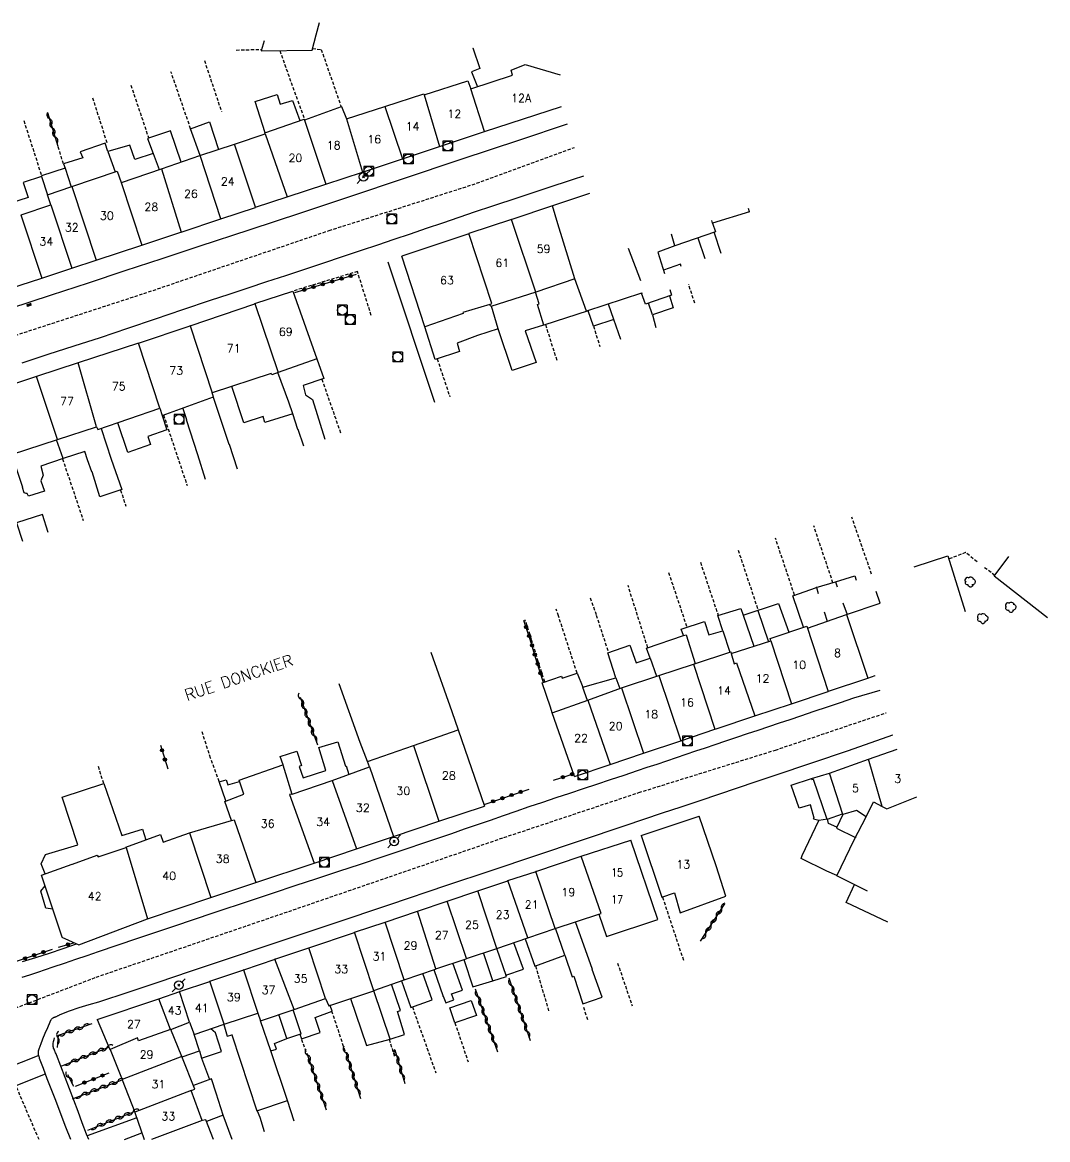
# Model space of a CAD drawing. Header units: millimetres. Extents: x 254999 to 256000, y 142999 to 144000.
# Drawn here: x 255753 to 255911.6, y 143000 to 143172.9 of the extents above; entities that cross this region are included whole.
import ezdxf
from ezdxf.enums import TextEntityAlignment as Align

# ---------------------------------------------------------------- set-up
doc = ezdxf.new("R2010")
doc.units = ezdxf.units.MM
doc.linetypes.add('DASHED', pattern=[0.75, 0.5, -0.25])
doc.layers.get('0').update_dxf_attribs({"linetype": 'CONTINUOUS'})
for name, color, linetype in [('W0001', 6, 'DASHED'), ('W0014', 7, 'CONTINUOUS'), ('W0017', 7, 'CONTINUOUS'), ('W0020', 2, 'CONTINUOUS'), ('W0101', 7, 'CONTINUOUS'), ('W0104', 1, 'CONTINUOUS'), ('W0112', 1, 'DASHED'), ('W0300', 7, 'CONTINUOUS'), ('W0310', 3, 'CONTINUOUS'), ('W0323', 7, 'CONTINUOUS'), ('W0333', 7, 'CONTINUOUS'), ('W0401', 7, 'CONTINUOUS'), ('W0420', 7, 'CONTINUOUS'), ('W0473', 7, 'CONTINUOUS'), ('W0989', 7, 'CONTINUOUS'), ('W0991', 7, 'CONTINUOUS'), ('W1102', 7, 'CONTINUOUS')]:
    doc.layers.add(name, color=color, linetype=linetype)
doc.styles.get("Standard").update_dxf_attribs({"font": 'romans.shx', "width": 0.85})

# ---------------------------------------------------------------- blocks, each defined once
blk = doc.blocks.new('T300')
for p, q in [((-0.8, 0.51), (-0.86, 0.34)), ((-0.86, 0.34), (-0.86, 0.17)), ((-0.86, 0.17), (-0.74, 0.06)), ((-0.69, 0.63), (-0.8, 0.51)), ((-0.8, -0.06), (-0.74, 0.06)), ((-0.74, 0.06), (-0.69, 0.11)), ((-0.57, 0.69), (-0.69, 0.63)), ((-0.46, 0.69), (-0.57, 0.69)), ((-0.29, 0.63), (-0.46, 0.69)), ((-0.29, 0.63), (-0.17, 0.74)), ((-0.23, 0.57), (-0.29, 0.63)), ((-0.17, 0.74), (-0.06, 0.8)), ((-0.06, 0.8), (0.06, 0.8)), ((0.06, 0.8), (0.23, 0.74)), ((0.23, 0.74), (0.34, 0.63)), ((0.34, 0.63), (0.4, 0.51)), ((0.46, 0.46), (0.34, 0.46)), ((0.4, 0.51), (0.4, 0.46)), ((0.57, 0.4), (0.46, 0.46)), ((0.57, 0.4), (0.69, 0.29)), ((0.69, 0.29), (0.74, 0.17)), ((0.74, 0.06), (0.69, -0.17)), ((0.74, 0.17), (0.74, 0.06)), ((-0.8, -0.17), (-0.8, -0.06)), ((-0.8, -0.23), (-0.8, -0.17)), ((-0.74, -0.34), (-0.8, -0.23)), ((-0.69, -0.4), (-0.74, -0.34)), ((-0.51, -0.46), (-0.69, -0.4)), ((-0.4, -0.46), (-0.51, -0.46)), ((-0.4, -0.46), (-0.34, -0.46)), ((-0.34, -0.46), (-0.34, -0.4)), ((-0.34, -0.51), (-0.34, -0.46)), ((-0.29, -0.63), (-0.34, -0.51)), ((-0.17, -0.74), (-0.29, -0.63)), ((-0.06, -0.8), (-0.17, -0.74)), ((0.06, -0.8), (-0.06, -0.8)), ((0.17, -0.74), (0.06, -0.8)), ((0.23, -0.69), (0.17, -0.74)), ((0.29, -0.46), (0.23, -0.46)), ((0.29, -0.63), (0.23, -0.69)), ((0.46, -0.4), (0.29, -0.46)), ((0.34, -0.51), (0.29, -0.63)), ((0.34, -0.51), (0.34, -0.46)), ((0.57, -0.34), (0.46, -0.4)), ((0.63, -0.29), (0.57, -0.34)), ((0.69, -0.17), (0.63, -0.29))]:
    blk.add_line(p, q)
blk = doc.blocks.new('T420')
for p, q in [((0.75, 0.75), (-0.75, 0.75)), ((-0.75, 0.75), (-0.75, -0.75)), ((0.75, 0.75), (0.75, -0.75)), ((0.75, -0.75), (-0.75, -0.75))]:
    blk.add_line(p, q)
blk.add_ellipse((0, 0), major_axis=(-0.53, 0.53), ratio=1, start_param=3.926991, end_param=10.210176)
blk = doc.blocks.new('T473')
for p, q in [((-0.166667, 0.166667), (0.166667, -0.166667)), ((-0.166667, -0.166667), (0.166667, 0.166667)), ((0.500001, 0.500001), (1.000002, 1.000002)), ((-1.000002, -1.000002), (-0.500001, -0.500001))]:
    blk.add_line(p, q)
blk.add_ellipse((0, 0), major_axis=(0.471405, 0.471405), ratio=1, start_param=5.4977871438, end_param=11.780972451)
blk = doc.blocks.new('T401')
for p, q in [((-0.3, 0.3), (0, 0.3)), ((-0.3, -0.25), (-0.3, 0.3)), ((-0.3, 0.15), (0, 0.15)), ((-0.3, 0), (0, 0)), ((0, 0.3), (0, -0.25)), ((-0.3, -0.15), (0, -0.15)), ((-0.3, -0.25), (-0.3, -0.3)), ((-0.3, -0.3), (0, -0.3)), ((0, -0.3), (0, -0.25))]:
    blk.add_line(p, q)
blk = doc.blocks.new('t310o')
at = {"color": 0, "linetype": 'Continuous'}
for centre, start, end in [((-0.5, 0.38), 216.8699, 323.1304), ((0.5, -0.37), 36.8699, 143.1303)]:
    blk.add_arc(centre, 0.625, start, end, dxfattribs=at)
blk = doc.blocks.new('t323o')
at = {"color": 0, "linetype": 'Continuous'}
for radius in [0.25, 0.15]:
    blk.add_circle((0, 0), radius, dxfattribs=at)

msp = doc.modelspace()

# ---------------------------------------------------------------- linework, layer by layer
at = {"layer": 'W0001'}
for points in [[(255654.26, 143091.28), (255669.17, 143097.02), (255690.42, 143104.58), (255713.72, 143112.16), (255741.91, 143121.23), (255771.82, 143130.97), (255800.47, 143140.71), (255822.6, 143147.8), (255838.46, 143153.57)], [(255744.22, 143020.31), (255751.93, 143020.36), (255764.45, 143025.15), (255794.23, 143035.33), (255827.53, 143046.77), (255848.39, 143053.72), (255869.52, 143060.3), (255886.68, 143066.08)], [(255755.6, 143000), (255748.82, 143015.85), (255744.22, 143020.31)]]:
    msp.add_lwpolyline(points, dxfattribs=at)
at = {"layer": 'W0014'}
for points in [[(255837.29, 143157.2), (255829.96, 143154.72), (255820.88, 143151.69), (255811.8, 143148.66), (255803.94, 143146.04), (255796.07, 143143.43), (255788.2, 143140.82), (255780.33, 143138.22), (255774.61, 143136.34), (255768.9, 143134.47), (255763.18, 143132.59), (255757.46, 143130.73)], [(255765.1, 143124.18), (255769.35, 143125.63), (255773.6, 143127.06), (255777.86, 143128.49), (255782.11, 143129.92), (255785.03, 143130.89), (255787.95, 143131.86), (255790.87, 143132.82), (255793.8, 143133.78), (255796.72, 143134.75), (255799.64, 143135.71), (255802.56, 143136.68), (255805.48, 143137.66), (255808.01, 143138.5), (255810.53, 143139.36), (255813.05, 143140.22), (255815.57, 143141.07), (255818.1, 143141.93), (255820.62, 143142.79), (255823.14, 143143.64), (255825.67, 143144.49), (255829.87, 143145.89), (255834.08, 143147.28), (255838.29, 143148.66), (255839.88, 143149.19)], [(255757.46, 143130.73), (255751.03, 143128.59)], [(255752.98, 143120.26), (255757.02, 143121.58), (255761.06, 143122.89), (255765.1, 143124.18)], [(255885.67, 143069.5), (255885.67, 143069.5), (255881.6, 143068.31), (255879.56, 143067.62), (255877.52, 143066.93), (255875.48, 143066.25), (255873.43, 143065.56), (255871.78, 143065), (255870.12, 143064.45), (255868.46, 143063.9), (255866.8, 143063.35), (255865.15, 143062.79), (255863.49, 143062.24), (255861.83, 143061.69), (255860.17, 143061.13), (255858.67, 143060.62), (255857.17, 143060.12), (255855.67, 143059.61), (255854.17, 143059.1), (255852.67, 143058.59), (255851.16, 143058.09), (255849.66, 143057.58), (255848.16, 143057.07), (255846.07, 143056.37), (255843.97, 143055.68), (255841.87, 143054.98), (255839.77, 143054.29), (255837.68, 143053.59), (255835.58, 143052.89), (255833.48, 143052.19), (255831.39, 143051.49), (255829.39, 143050.8), (255827.39, 143050.12), (255825.39, 143049.42), (255823.39, 143048.73), (255821.39, 143048.04), (255819.4, 143047.34), (255817.39, 143046.66), (255815.39, 143045.98), (255812.03, 143044.85), (255808.66, 143043.72), (255805.29, 143042.61), (255801.91, 143041.49), (255798.54, 143040.38), (255795.17, 143039.27), (255791.8, 143038.16), (255788.43, 143037.04), (255782.5, 143035.05), (255776.58, 143033.06), (255770.66, 143031.07), (255764.74, 143029.07)], [(255764.88, 143021.32), (255769.54, 143022.88), (255774.2, 143024.45), (255778.87, 143026.01), (255783.53, 143027.58), (255792.31, 143030.53), (255801.1, 143033.48), (255809.88, 143036.42), (255818.67, 143039.37), (255825.57, 143041.68), (255832.47, 143044), (255839.37, 143046.31), (255846.27, 143048.63), (255849.17, 143049.6), (255852.07, 143050.57), (255854.97, 143051.54), (255857.87, 143052.51), (255860.77, 143053.48), (255863.67, 143054.45), (255866.57, 143055.43), (255869.47, 143056.4), (255875.16, 143058.33), (255880.86, 143060.25), (255887.7, 143062.65), (255887.7, 143062.65)], [(255753.02, 143027.55), (255755.12, 143028.22), (255757.23, 143028.89), (255759.32, 143029.59), (255761.41, 143030.3)], [(255764.74, 143029.07), (255762.99, 143028.47), (255761.24, 143027.88), (255759.49, 143027.29), (255757.74, 143026.7), (255756.54, 143026.29), (255755.35, 143025.87), (255754.15, 143025.46), (255752.94, 143025.08)], [(255760.5, 143000), (255759.76, 143001.93), (255758.09, 143006.31), (255757.49, 143007.87), (255756.88, 143009.43), (255756.28, 143010.99), (255755.7, 143012.56), (255755.67, 143012.64), (255755.65, 143012.73), (255755.62, 143012.81), (255755.6, 143012.89), (255755.58, 143012.97), (255755.56, 143013.04), (255755.54, 143013.12), (255755.53, 143013.2), (255755.52, 143013.3), (255755.51, 143013.41), (255755.51, 143013.51), (255755.52, 143013.62), (255755.54, 143013.77), (255755.58, 143013.91), (255755.62, 143014.05), (255755.66, 143014.19), (255755.71, 143014.33), (255755.76, 143014.47), (255755.81, 143014.61), (255755.86, 143014.75), (255756.2, 143015.63), (255756.57, 143016.5), (255756.95, 143017.37), (255757.32, 143018.24), (255757.34, 143018.3), (255757.37, 143018.35), (255757.39, 143018.41), (255757.42, 143018.46), (255757.45, 143018.52), (255757.49, 143018.57), (255757.53, 143018.63), (255757.58, 143018.68), (255757.64, 143018.74), (255757.7, 143018.8), (255757.77, 143018.86), (255757.85, 143018.9), (255757.9, 143018.93), (255757.94, 143018.95), (255757.99, 143018.96), (255758.04, 143018.98), (255758.09, 143018.99), (255758.14, 143019.01), (255758.19, 143019.03), (255758.24, 143019.04), (255758.32, 143019.08), (255758.4, 143019.12), (255758.47, 143019.16), (255758.55, 143019.2), (255758.63, 143019.24), (255758.7, 143019.28), (255758.78, 143019.32), (255758.86, 143019.35), (255760.34, 143019.93), (255761.83, 143020.45), (255763.35, 143020.91), (255764.88, 143021.32)], [(255763.29, 143000), (255762.97, 143000.84), (255762.3, 143002.6), (255761.64, 143004.35), (255760.97, 143006.11), (255760.31, 143007.87), (255759.64, 143009.63), (255758.96, 143011.38), (255758.29, 143013.13), (255758.23, 143013.28), (255758.16, 143013.43), (255758.1, 143013.57), (255758.04, 143013.71), (255757.97, 143013.86), (255757.92, 143014.01), (255757.86, 143014.16), (255757.82, 143014.31), (255757.81, 143014.37), (255757.8, 143014.44), (255757.79, 143014.5), (255757.79, 143014.56), (255757.81, 143014.87), (255757.85, 143015.18), (255757.92, 143015.48), (255758.01, 143015.78)]]:
    msp.add_lwpolyline(points, dxfattribs=at)
at = {"layer": 'W0017'}
for points in [[(255770.71, 143003.39), (255763.06, 143000.59)], [(255768.83, 143000), (255771.51, 143001.06)]]:
    msp.add_lwpolyline(points, dxfattribs=at)
at = {"layer": 'W0020'}
for points in [[(255755.57, 143013.01), (255750.08, 143010.84), (255746.21, 143009.3)], [(255748.06, 143006.73), (255751.82, 143008.26), (255756.6, 143010.2)]]:
    msp.add_lwpolyline(points, dxfattribs=at)
at = {"layer": 'W0101'}
for points in [[(255822.42, 143162.63), (255828.87, 143164.77), (255828.63, 143165.56), (255830.8, 143166.44), (255836.21, 143164.84), (255836.21, 143164.84)], [(255815.21, 143161.7), (255815.2, 143161.71), (255821.93, 143163.87), (255822.42, 143162.63)], [(255809.1, 143159.94), (255815.16, 143161.87), (255815.21, 143161.7)], [(255796.64, 143157.98), (255796.7, 143157.87), (255802.38, 143159.91), (255803.16, 143158)], [(255803.16, 143158), (255803.17, 143158), (255809.1, 143159.94)], [(255824.52, 143156.02), (255824.52, 143156.02), (255836.41, 143159.89)], [(255790.61, 143155.71), (255790.56, 143155.85), (255796.64, 143157.98)], [(255785.86, 143154.09), (255790.61, 143155.71)], [(255817.56, 143153.71), (255817.56, 143153.71), (255824.52, 143156.02), (255824.52, 143156.02)], [(255780.51, 143152.33), (255780.5, 143152.33), (255785.86, 143154.09)], [(255811.83, 143151.82), (255817.57, 143153.72), (255817.56, 143153.71)], [(255774.55, 143150.27), (255780.5, 143152.33)], [(255768.33, 143148.17), (255768.34, 143148.17), (255774.55, 143150.27)], [(255805.63, 143149.77), (255811.83, 143151.82)], [(255760.68, 143147.52), (255767.71, 143149.9), (255768.33, 143148.17)], [(255799.98, 143147.9), (255805.63, 143149.77), (255805.63, 143149.77), (255805.63, 143149.77)], [(255756.91, 143146.24), (255760.68, 143147.52)], [(255793.99, 143145.92), (255793.99, 143145.92), (255799.98, 143147.9), (255799.98, 143147.9), (255799.98, 143147.9)], [(255757.43, 143144.69), (255756.91, 143146.24)], [(255789.11, 143144.31), (255789.11, 143144.31), (255793.99, 143145.92)], [(255840.76, 143146.47), (255835.04, 143144.54), (255835.04, 143144.54)], [(255752.78, 143143.15), (255752.84, 143143.17), (255757.44, 143144.69), (255757.43, 143144.69)], [(255783.71, 143142.52), (255783.71, 143142.51), (255789.11, 143144.3), (255789.11, 143144.31)], [(255835.04, 143144.54), (255835.04, 143144.55), (255828.73, 143142.44), (255828.72, 143142.44)], [(255865.52, 143143.63), (255859.81, 143141.85)], [(255777.6, 143140.48), (255783.71, 143142.52), (255783.71, 143142.51)], [(255828.72, 143142.44), (255828.72, 143142.44), (255822.11, 143140.24)], [(255859.81, 143141.85), (255860.25, 143140.5), (255853.98, 143138.37)], [(255771.51, 143138.47), (255777.55, 143140.47), (255777.55, 143140.47), (255777.6, 143140.48)], [(255822.11, 143140.24), (255822.11, 143140.23), (255822.11, 143140.23), (255811.72, 143136.77)], [(255764.43, 143136.13), (255771.51, 143138.47), (255771.51, 143138.47), (255771.51, 143138.47)], [(255853.98, 143138.37), (255851.33, 143137.35), (255852.37, 143134.09)], [(255825.33, 143129.26), (255821.16, 143128.01), (255821.21, 143127.86), (255815.28, 143125.81), (255811.72, 143136.77)], [(255756.02, 143133.35), (255756.02, 143133.35), (255760.69, 143134.9)], [(255760.69, 143134.9), (255760.69, 143134.9), (255760.69, 143134.9), (255764.43, 143136.13)], [(255751.1, 143131.73), (255751.09, 143131.73), (255756.02, 143133.35)], [(255838.51, 143133.26), (255832.46, 143131.2)], [(255848.83, 143131.01), (255840.3, 143128.22), (255838.51, 143133.26)], [(255788.98, 143129.4), (255794.89, 143131.35)], [(255794.89, 143131.35), (255798.56, 143120.88)], [(255832.46, 143131.2), (255825.52, 143128.98), (255825.33, 143129.25), (255825.33, 143129.26)], [(255853.17, 143131.58), (255853.44, 143130.72), (255849.43, 143129.33), (255848.83, 143131.01)], [(255778.96, 143125.99), (255788.98, 143129.39), (255788.98, 143129.4), (255788.98, 143129.4)], [(255771, 143123.3), (255778.96, 143125.98), (255778.94, 143125.98), (255778.96, 143125.99)], [(255771, 143123.3), (255771, 143123.3), (255761.65, 143120.22), (255761.64, 143120.22)], [(255798.56, 143120.88), (255792.58, 143118.74)], [(255761.64, 143120.22), (255761.64, 143120.22), (255755.23, 143118.11), (255755.23, 143118.11)], [(255755.23, 143118.11), (255755.23, 143118.11), (255745.69, 143114.97), (255745.69, 143114.97)], [(255792.58, 143118.74), (255791.62, 143118.39), (255791.54, 143118.61), (255782.41, 143115.57)], [(255774.28, 143113.21), (255774.64, 143112.1), (255782.6, 143114.96), (255782.41, 143115.57)], [(255764.51, 143110.35), (255764.68, 143109.91), (255774.28, 143113.21)], [(255758.44, 143108.36), (255764.51, 143110.35)], [(255748.94, 143105.26), (255758.44, 143108.36)], [(255890.99, 143088.65), (255896.22, 143090.39), (255898.89, 143081.74), (255898.89, 143081.74)], [(255911.64, 143080.78), (255903.39, 143087.2), (255905.65, 143090.25)], [(255885.75, 143083.06), (255885.14, 143084.85)], [(255880.52, 143081.27), (255885.75, 143083.06)], [(255874.38, 143079.47), (255874.5, 143079.18), (255880.52, 143081.27)], [(255868.8, 143077.19), (255868.71, 143077.57), (255874.38, 143079.47)], [(255862.7, 143075.27), (255868.8, 143077.19)], [(255856.83, 143073.6), (255862.63, 143075.5), (255862.7, 143075.27)], [(255851.5, 143071.85), (255856.83, 143073.6), (255856.83, 143073.6)], [(255845.73, 143069.93), (255851.5, 143071.85)], [(255877.71, 143069.39), (255877.72, 143069.4), (255883.8, 143071.43), (255883.8, 143071.43)], [(255883.8, 143071.43), (255883.81, 143071.44), (255884.97, 143071.86), (255884.97, 143071.86)], [(255840.51, 143068.04), (255845.73, 143069.93)], [(255872.01, 143067.48), (255872.01, 143067.48), (255872.01, 143067.48), (255877.71, 143069.39), (255877.71, 143069.39)], [(255834.99, 143066.05), (255840.51, 143068.04)], [(255866.33, 143065.58), (255866.33, 143065.58), (255872.01, 143067.48)], [(255838.43, 143056.23), (255834.99, 143066.05)], [(255860.17, 143063.52), (255860.35, 143063.58), (255866.33, 143065.58), (255866.33, 143065.58)], [(255813.54, 143061.03), (255820.45, 143063.45)], [(255820.45, 143063.45), (255824.53, 143051.64)], [(255854.89, 143061.75), (255854.89, 143061.75), (255860.17, 143063.52)], [(255806.42, 143058.54), (255813.54, 143061.03)], [(255849.12, 143059.82), (255849.12, 143059.82), (255854.89, 143061.75), (255854.89, 143061.75)], [(255883.93, 143058.9), (255883.93, 143058.9), (255888.36, 143060.42)], [(255806.75, 143057.72), (255806.74, 143057.73), (255806.42, 143058.54)], [(255843.97, 143058.09), (255843.97, 143058.09), (255849.12, 143059.82), (255849.12, 143059.82)], [(255877.87, 143056.72), (255883.93, 143058.9)], [(255785.38, 143049.39), (255785.37, 143049.39), (255784.34, 143052.36), (255787.3, 143053.45), (255786.56, 143055.64), (255793.34, 143058.04)], [(255793.34, 143058.04), (255794.73, 143053.5), (255794.74, 143053.5)], [(255800.97, 143055.58), (255806.75, 143057.72)], [(255838.43, 143056.23), (255843.96, 143058.09), (255843.97, 143058.09)], [(255794.74, 143053.5), (255800.97, 143055.58)], [(255879.96, 143050.33), (255877.87, 143056.72)], [(255817.47, 143049.28), (255824.53, 143051.64)], [(255891.37, 143053.03), (255891.37, 143053.03), (255891.37, 143053.03), (255891.37, 143053.03), (255891.37, 143053.03), (255891.37, 143053.03), (255891.37, 143053.03), (255886.72, 143051.16), (255886.74, 143051.19)], [(255848.78, 143047.07), (255857.75, 143050.08)], [(255848.78, 143047.07), (255851.93, 143037.55), (255853.89, 143038.18), (255853.89, 143038.19), (255854.8, 143035.13), (255861.85, 143037.68), (255860.35, 143042.36), (255857.75, 143050.08)], [(255883.57, 143049.95), (255883.58, 143049.95), (255882.09, 143050.93), (255879.96, 143050.33)], [(255881.71, 143046.39), (255881.72, 143046.39), (255883.57, 143049.95)], [(255778.86, 143047.48), (255778.87, 143047.47), (255785.38, 143049.39)], [(255810.45, 143046.93), (255817.47, 143049.28)], [(255769.09, 143045.2), (255769.02, 143045.29), (255774.42, 143047.21), (255774.81, 143046.07), (255778.86, 143047.48)], [(255804.73, 143045.01), (255804.73, 143045.01), (255810.45, 143046.93), (255810.45, 143046.93), (255810.45, 143046.93)], [(255839.48, 143043.9), (255839.48, 143043.9), (255847.16, 143046.36)], [(255842.21, 143034.9), (255843.39, 143031.43), (255851.32, 143034.08), (255847.16, 143046.36)], [(255883.78, 143038.48), (255879.03, 143040.85), (255881.71, 143046.39), (255881.71, 143046.39)], [(255759.15, 143031.34), (255759.16, 143031.33), (255756, 143040.95), (255760.75, 143042.65), (255760.76, 143042.65), (255764.62, 143044.02), (255764.76, 143043.77), (255769.09, 143045.2)], [(255798.16, 143042.81), (255798.16, 143042.81), (255804.73, 143045.01)], [(255832.47, 143041.53), (255839.49, 143043.88), (255839.48, 143043.9)], [(255789.13, 143039.79), (255798.16, 143042.81), (255798.16, 143042.81)], [(255828.14, 143040.09), (255832.49, 143041.53), (255832.47, 143041.53)], [(255782.19, 143037.46), (255789.13, 143039.79), (255789.13, 143039.79), (255789.13, 143039.79)], [(255823.5, 143038.5), (255828.14, 143040.06), (255828.12, 143040.08), (255828.14, 143040.09)], [(255818.75, 143036.91), (255818.77, 143036.91), (255823.5, 143038.5)], [(255772.37, 143034.17), (255782.19, 143037.46), (255782.19, 143037.46), (255782.19, 143037.46)], [(255814.14, 143035.36), (255818.75, 143036.9), (255818.75, 143036.91)], [(255809.13, 143033.67), (255814.14, 143035.36)], [(255835.45, 143032.7), (255842.21, 143034.9)], [(255759.15, 143031.34), (255761.78, 143030.13), (255761.77, 143030.16), (255772.37, 143034.17)], [(255804.4, 143032.09), (255804.41, 143032.09), (255809.13, 143033.67)], [(255831.21, 143031.23), (255835.45, 143032.7)], [(255797.33, 143029.7), (255797.33, 143029.7), (255804.41, 143032.08), (255804.4, 143032.09)], [(255826.41, 143029.58), (255831.21, 143031.23)], [(255792.1, 143027.93), (255792.1, 143027.93), (255797.33, 143029.7), (255797.33, 143029.7)], [(255821.74, 143028.02), (255826.41, 143029.58)], [(255787.26, 143026.28), (255787.27, 143026.28), (255792.11, 143027.92), (255792.1, 143027.93)], [(255816.97, 143026.42), (255821.67, 143028), (255821.74, 143028.02)], [(255782.04, 143024.51), (255787.27, 143026.28), (255787.26, 143026.28)], [(255812.1, 143024.74), (255816.95, 143026.41), (255816.97, 143026.42)], [(255777.35, 143022.92), (255777.35, 143022.92), (255782.04, 143024.5), (255782.04, 143024.5), (255782.04, 143024.51)], [(255807.41, 143023.06), (255807.38, 143023.11), (255812.1, 143024.74)], [(255774.15, 143021.82), (255774.15, 143021.82), (255777.37, 143022.92), (255777.35, 143022.92)], [(255799.91, 143021.87), (255800.44, 143020.71), (255807.41, 143023.06)], [(255764.61, 143018.58), (255774.15, 143021.82)], [(255795.09, 143020.15), (255799.91, 143021.86), (255799.91, 143021.87)], [(255784.23, 143017.85), (255789.43, 143019.6)], [(255789.43, 143019.6), (255789.87, 143018.38), (255789.87, 143018.39), (255795.09, 143020.15)], [(255764.61, 143018.58), (255766.57, 143013.93), (255766.59, 143013.97)], [(255775.97, 143017.05), (255778.9, 143018.17)], [(255777.7, 143012.86), (255775.97, 143017.05)], [(255778.9, 143018.17), (255779.6, 143016.26), (255784.23, 143017.85)], [(255766.59, 143013.97), (255768.45, 143009.3)], [(255779.13, 143007.6), (255779.71, 143007.84), (255777.7, 143012.86), (255777.7, 143012.86)], [(255768.45, 143009.3), (255768.48, 143009.24), (255770.4, 143004.28)], [(255780.83, 143002.95), (255780.84, 143002.95), (255779.13, 143007.59), (255779.13, 143007.6)], [(255770.4, 143004.28), (255770.42, 143004.21), (255770.43, 143004.21), (255771.87, 143000)], [(255782.6, 143000), (255781.41, 143003.09), (255780.83, 143002.95)]]:
    msp.add_lwpolyline(points, dxfattribs=at)
at = {"layer": 'W0104'}
for points in [[(255798.48, 143171), (255799, 143172.94)], [(255789.97, 143168.51), (255797.85, 143168.65), (255798.48, 143171)], [(255790.44, 143170.09), (255789.97, 143168.51)], [(255822.71, 143169), (255822.71, 143168.99), (255823.79, 143165.78), (255822.51, 143165.26), (255823.45, 143162.97), (255823.45, 143162.97)], [(255790.59, 143155.86), (255790.59, 143155.86), (255789.03, 143160.67), (255792.42, 143161.77), (255792.92, 143160.3), (255792.93, 143160.3), (255794.81, 143160.86), (255795.93, 143157.73), (255795.93, 143157.73)], [(255780.5, 143152.33), (255780.51, 143152.34), (255779.06, 143156.46), (255781.96, 143157.52), (255783.38, 143153.28), (255783.38, 143153.27)], [(255777.58, 143151.32), (255775.95, 143156.14), (255772.4, 143154.96), (255773.24, 143152.64)], [(255766.25, 143152.96), (255765.85, 143154.26), (255761.99, 143152.91), (255762.39, 143151.98), (255762.39, 143151.99), (255759.37, 143151.05), (255759.65, 143150.35)], [(255773.24, 143152.64), (255770.41, 143151.73), (255769.64, 143153.93), (255766.25, 143152.96)], [(255766.25, 143152.96), (255767.38, 143149.79), (255767.37, 143149.79)], [(255773.24, 143152.64), (255774.2, 143150.15), (255774.19, 143150.15)], [(255759.65, 143150.35), (255755.98, 143149.17), (255756.01, 143149.06), (255753.14, 143148.16), (255753.91, 143145.82), (255749.75, 143144.47), (255748.96, 143146.81), (255746.17, 143145.92)], [(255759.65, 143150.35), (255760.56, 143147.48), (255760.56, 143147.48)], [(255756.01, 143149.06), (255756.91, 143146.24)], [(255861.13, 143137.14), (255860.06, 143140.44), (255860.05, 143140.43)], [(255857.52, 143139.58), (255857.52, 143139.57), (255858.61, 143136.41)], [(255854.97, 143135.15), (255854.86, 143135.5), (255852.21, 143134.6)], [(255833.68, 143126.06), (255832.7, 143129.27), (255832.7, 143129.28), (255832.96, 143129.36), (255832.4, 143131.18), (255832.39, 143131.18)], [(255850.53, 143127.65), (255849.88, 143129.49), (255849.88, 143129.49)], [(255853.14, 143130.62), (255853.14, 143130.62), (255853.72, 143128.74), (255850.53, 143127.65)], [(255826.65, 143125.52), (255825.6, 143129.01), (255825.61, 143129.01)], [(255844.54, 143126.97), (255841.36, 143125.94), (255840.54, 143128.29), (255840.55, 143128.3), (255833.68, 143126.06)], [(255844.54, 143126.97), (255843.71, 143129.33)], [(255850.53, 143127.65), (255851.01, 143125.7)], [(255833.68, 143126.06), (255833.67, 143126.07), (255830.82, 143125.19), (255830.82, 143125.18), (255832.53, 143120.31), (255828.82, 143119.06), (255826.65, 143125.52)], [(255845.6, 143123.87), (255844.54, 143126.97)], [(255826.65, 143125.52), (255826.63, 143125.52), (255823.43, 143124.45), (255823.43, 143124.45), (255820.27, 143123.27), (255820.63, 143121.99), (255816.88, 143120.75), (255815.28, 143125.81), (255815.28, 143125.82)], [(255798.56, 143120.88), (255798.56, 143120.88), (255799.64, 143117.82), (255796.45, 143116.74), (255796.46, 143116.73), (255796.83, 143115.31), (255797.91, 143114.55), (255799.83, 143108.43)], [(255794.86, 143112.35), (255794.26, 143114.14), (255792.55, 143118.73), (255792.54, 143118.73)], [(255794.86, 143112.35), (255794.85, 143112.35), (255790.53, 143111.01), (255790.27, 143111.94), (255790.27, 143111.95), (255787.28, 143110.97), (255785.45, 143116.58), (255785.46, 143116.58)], [(255782.57, 143114.94), (255782.56, 143114.94), (255784.99, 143107.66), (255785, 143107.66), (255786.24, 143103.84)], [(255774.64, 143112.1), (255774.64, 143112.1), (255775.36, 143109.88), (255772.45, 143108.86), (255772.84, 143107.6), (255769.32, 143106.34), (255767.78, 143110.96), (255767.78, 143110.96)], [(255781.36, 143102.2), (255780.17, 143106), (255780.18, 143106.01), (255778.44, 143111.43), (255778.45, 143111.44), (255777.84, 143113.25), (255777.84, 143113.25)], [(255796.56, 143107.33), (255795.67, 143109.94), (255795.66, 143109.94), (255794.86, 143112.35)], [(255765.21, 143110.08), (255765.21, 143110.09), (255766.76, 143105.33), (255766.77, 143105.33), (255768.41, 143100.61), (255768.4, 143100.61), (255765.03, 143099.5), (255763.8, 143103.35), (255763.8, 143103.35), (255763.75, 143103.35), (255763.09, 143105.25), (255762.7, 143106.52), (255759.35, 143105.41)], [(255759.35, 143105.41), (255758.33, 143108.33), (255758.33, 143108.33)], [(255759.35, 143105.41), (255755.87, 143104.24), (255756.25, 143102.85), (255755.86, 143101.97), (255756.43, 143100.38), (255753.99, 143099.58), (255753.78, 143100), (255753.63, 143099.99), (255753.32, 143100.13), (255753.06, 143100.95), (255753.08, 143100.95), (255751.4, 143106.06), (255751.39, 143106.06)], [(255757.02, 143093.98), (255756.13, 143096.76), (255752.14, 143095.47), (255753.05, 143092.65)], [(255875.86, 143085.44), (255875.84, 143085.44), (255878.81, 143086.32), (255881.79, 143087.26), (255882, 143086.61)], [(255878.81, 143086.32), (255879.08, 143085.57)], [(255873.89, 143079.31), (255873.88, 143079.3), (255872.2, 143084.2), (255875.86, 143085.44)], [(255875.86, 143085.44), (255876.15, 143084.56)], [(255855.32, 143078.03), (255854.97, 143079.03), (255858.55, 143080.19), (255859.24, 143078.15), (255859.25, 143078.16), (255861.38, 143078.75), (255860.6, 143081.14), (255864.2, 143082.23), (255864.53, 143081.16), (255870.02, 143083.01), (255871.62, 143078.55), (255871.63, 143078.55)], [(255879.97, 143083.07), (255880.61, 143081.3), (255880.61, 143081.3)], [(255864.53, 143081.16), (255866.18, 143076.36)], [(255866.82, 143081.93), (255868.45, 143077.08), (255868.44, 143077.08)], [(255877.09, 143081.7), (255877.56, 143080.25), (255877.56, 143080.24)], [(255850.13, 143074.51), (255849.57, 143076.08), (255855.32, 143078.03)], [(255855.32, 143078.03), (255855.73, 143078.13), (255857.1, 143073.69), (255857.12, 143073.69)], [(255861.38, 143078.75), (255862.48, 143075.45), (255862.48, 143075.45)], [(255844.83, 143071.5), (255843.59, 143075.33), (255846.99, 143076.53), (255848, 143073.79), (255850.14, 143074.52), (255850.13, 143074.51)], [(255816.22, 143075.44), (255819.45, 143066.26), (255819.47, 143066.27), (255820.45, 143063.45)], [(255850.13, 143074.51), (255851.15, 143071.74), (255851.15, 143071.73)], [(255806.42, 143058.54), (255805.27, 143061.45), (255805.29, 143061.46), (255802.05, 143070.57)], [(255834.99, 143066.05), (255834.98, 143066.05), (255834.71, 143066.95), (255833.44, 143070.72), (255836.43, 143071.73), (255836.55, 143071.43), (255836.54, 143071.43), (255838.84, 143072.21), (255839.72, 143070.04)], [(255839.72, 143070.04), (255844.83, 143071.5)], [(255844.83, 143071.5), (255845.45, 143069.83), (255845.45, 143069.83)], [(255839.72, 143070.04), (255839.7, 143070.04), (255840.42, 143068.01), (255840.42, 143068.01)], [(255793.34, 143058.04), (255793.35, 143058.04), (255792.92, 143059.3), (255795.47, 143060.11), (255796.2, 143057.92), (255795.84, 143057.78), (255796.47, 143055.99), (255799.99, 143057.13), (255799.99, 143057.14), (255798.87, 143060.71), (255801.82, 143061.6), (255803.01, 143057.83), (255803.01, 143057.82), (255803.1, 143057.87), (255803.54, 143056.53), (255803.54, 143056.53)], [(255756.54, 143041.14), (255756.53, 143041.14), (255755.95, 143042.67), (255756.62, 143044.12), (255761.63, 143045.61), (255759.19, 143053.02), (255765.61, 143055.11), (255768.42, 143047.08), (255768.43, 143047.08), (255771.6, 143048.07), (255772.14, 143046.4), (255772.14, 143046.4)], [(255784.52, 143052.43), (255784.52, 143052.43), (255783.48, 143055.42), (255783.48, 143055.41), (255784.57, 143055.72), (255784.8, 143054.9), (255786.62, 143055.45), (255786.62, 143055.45)], [(255879.04, 143040.86), (255879.03, 143040.87), (255877.48, 143041.57), (255873.52, 143043.51), (255873.67, 143043.98), (255876.27, 143049.41), (255875.4, 143049.6), (255875.51, 143049.77), (255874.93, 143051.85), (255873.2, 143051.3), (255871.94, 143054.88), (255875.13, 143055.92)], [(255875.13, 143055.92), (255877.87, 143056.72), (255877.87, 143056.71)], [(255875.13, 143055.92), (255875.14, 143055.74), (255875.36, 143055.8), (255877.48, 143049.61)], [(255877.58, 143049.62), (255879.93, 143050.44)], [(255879.96, 143050.33), (255879.97, 143050.33), (255879.03, 143048.38)], [(255877.58, 143049.62), (255876.27, 143049.41)], [(255879.03, 143048.38), (255877.73, 143048.94), (255877.58, 143049.62)], [(255879.03, 143048.38), (255878.98, 143048.22), (255881.9, 143046.75), (255881.9, 143046.74)], [(255886.92, 143033.67), (255880.48, 143036.71), (255881.76, 143039.47), (255881.76, 143039.47)], [(255757.73, 143035.67), (255757.73, 143035.68), (255756.68, 143035.85), (255755.86, 143038.45), (255756.54, 143039.31), (255756.54, 143039.31)], [(255836.94, 143028.53), (255835.52, 143032.72), (255835.51, 143032.72)], [(255836.94, 143028.53), (255838.1, 143025.22), (255838.32, 143025.3), (255839.72, 143021.03), (255842.74, 143022.07), (255841.2, 143026.33), (255841.21, 143026.33), (255838.62, 143033.73), (255838.62, 143033.73)], [(255830.81, 143031.1), (255830.81, 143031.1), (255832.3, 143026.84), (255836.94, 143028.53)], [(255827.9, 143025.23), (255826.43, 143029.59), (255826.44, 143029.59)], [(255827.9, 143025.23), (255827.84, 143025.45), (255827.84, 143025.46), (255830.57, 143026.38), (255829.04, 143030.49), (255829.04, 143030.49)], [(255821.32, 143027.88), (255821.33, 143027.88), (255822.72, 143023.65), (255825.81, 143024.59)], [(255825.81, 143024.59), (255824.39, 143028.91), (255824.39, 143028.91)], [(255811.68, 143024.59), (255811.67, 143024.59), (255813.14, 143020.47), (255816.4, 143021.65), (255814.96, 143025.73), (255814.96, 143025.73)], [(255816.69, 143026.32), (255816.69, 143026.32), (255818.14, 143022.18), (255818.13, 143022.19), (255818.54, 143021.2), (255819.77, 143021.62), (255819.43, 143022.57), (255821.13, 143023.16), (255819.64, 143027.31), (255819.64, 143027.32)], [(255809.92, 143015.57), (255809.91, 143015.57), (255812.14, 143016.29), (255811.05, 143019.84), (255811.06, 143019.83), (255811.54, 143019.99), (255810.13, 143024.06), (255810.15, 143024.07)], [(255825.81, 143024.59), (255825.8, 143024.59), (255827.9, 143025.23)], [(255809.92, 143015.57), (255807.4, 143023.06), (255807.4, 143023.06)], [(255795.97, 143016.35), (255796.23, 143015.61), (255799.1, 143016.58), (255798.3, 143018.93), (255800.93, 143019.88), (255800.62, 143020.77), (255800.61, 143020.77)], [(255803.81, 143021.85), (255803.81, 143021.85), (255806.29, 143014.57), (255809.92, 143015.57)], [(255793.94, 143015.65), (255792.71, 143019.35), (255792.72, 143019.35)], [(255795.97, 143016.35), (255796.14, 143016.37), (255794.92, 143020.1), (255794.91, 143020.09)], [(255780.75, 143012.63), (255783.83, 143013.67), (255782.92, 143016.53), (255782.2, 143017.15), (255782.19, 143017.15)], [(255784.18, 143017.83), (255784.17, 143017.83), (255784.73, 143016.02), (255785.46, 143016.24), (255785.45, 143016.24), (255789.32, 143004.48)], [(255791.47, 143013.75), (255789.87, 143018.38)], [(255780.41, 143013.74), (255779.6, 143016.26), (255779.61, 143016.27)], [(255791.47, 143013.75), (255792.32, 143014.03), (255792.01, 143014.89), (255793.94, 143015.65)], [(255793.94, 143015.65), (255793.93, 143015.65), (255795.97, 143016.35)], [(255777.74, 143012.79), (255777.74, 143012.8), (255780.42, 143013.74), (255780.41, 143013.74)], [(255780.41, 143013.74), (255780.75, 143012.63)], [(255795.1, 143002.87), (255794.03, 143006.04), (255791.47, 143013.75)], [(255780.75, 143012.63), (255781.98, 143009.3)], [(255785.5, 143000), (255784.1, 143003.8), (255784.1, 143003.81), (255783.03, 143007.21), (255782.28, 143009.42), (255779.49, 143008.37)], [(255789.32, 143004.48), (255794.03, 143006.04)], [(255784.1, 143003.81), (255781.51, 143002.83), (255781.51, 143002.84)], [(255789.32, 143004.48), (255789.34, 143004.48), (255789.76, 143003.49), (255790.44, 143001.28)]]:
    msp.add_lwpolyline(points, dxfattribs=at)
msp.add_lwpolyline([(255819.15, 143020.4), (255822.47, 143021.55), (255823.27, 143019.23), (255819.95, 143018.09)], close=True, dxfattribs=at)
at = {"layer": 'W0112'}
for points in [[(255786.12, 143168.66), (255790.04, 143168.76)], [(255792.84, 143168.56), (255796.64, 143157.98)], [(255797.91, 143168.89), (255799.26, 143168.75), (255802.34, 143159.89)], [(255781.19, 143167.02), (255783.83, 143159.14)], [(255779.06, 143156.46), (255776.01, 143165.3)], [(255769.8, 143163.23), (255772.57, 143155.02)], [(255763.88, 143161.26), (255766.11, 143154.26)], [(255753.24, 143157.73), (255756, 143149.18)], [(255759.37, 143151.05), (255758.57, 143153.73)], [(255804.87, 143134.38), (255794.89, 143131.35)], [(255806.99, 143127.59), (255804.87, 143134.38)], [(255857.06, 143129.47), (255856.12, 143132.36)], [(255833.94, 143126.15), (255835.74, 143120.55)], [(255841.36, 143125.94), (255842.38, 143122.79)], [(255817.21, 143120.86), (255819.15, 143114.98)], [(255799.34, 143117.71), (255799.6, 143116.97), (255799.6, 143116.98), (255802.3, 143109.26)], [(255774.86, 143112.17), (255778.51, 143101.24)], [(255759.24, 143105.37), (255762.45, 143095.82)], [(255768.23, 143100.55), (255769.04, 143098.04)], [(255878.43, 143086.2), (255875.45, 143095.02)], [(255884.41, 143087.53), (255881.34, 143096.35)], [(255872.48, 143084.3), (255869.53, 143093.11)], [(255863.76, 143091.25), (255866.85, 143081.94)], [(255900.72, 143089.45), (255898.95, 143090.88), (255896.39, 143089.88)], [(255857.92, 143089.36), (255860.67, 143081.16)], [(255903.48, 143087.33), (255901.89, 143088.53)], [(255853, 143087.78), (255855.83, 143079.31)], [(255849.77, 143076.15), (255846.73, 143085.76)], [(255840.86, 143083.86), (255841.82, 143081.18), (255843.7, 143075.37)], [(255838.84, 143072.21), (255835.96, 143081.07), (255835.97, 143081.07), (255835.63, 143082.11)], [(255833.83, 143070.85), (255832.83, 143074), (255832.83, 143074.01), (255831.78, 143077.41), (255831.79, 143077.41), (255830.82, 143080.46)], [(255783.48, 143055.42), (255782.15, 143059.07), (255780.79, 143063.27)], [(255765.61, 143055.11), (255764.78, 143057.77)], [(255855.34, 143027.75), (255852.07, 143037.6)], [(255845.11, 143027.34), (255847.35, 143020.73)], [(255832.42, 143026.88), (255834.51, 143019.69)], [(255813.36, 143020.55), (255816.99, 143010.35)], [(255839.83, 143020.51), (255840.5, 143018.39)], [(255802.96, 143013.71), (255800.92, 143019.88)], [(255819.95, 143018.09), (255821.98, 143012.06)], [(255796.92, 143013.58), (255796.23, 143015.61)], [(255809.78, 143015.53), (255810.57, 143012.9)]]:
    msp.add_lwpolyline(points, dxfattribs=at)
at = {"layer": 'W0310'}
for points in [[(255758.57, 143153.73), (255756.95, 143158.96)], [(255796, 143068.49), (255798.67, 143061.11)], [(255857.94, 143030.7), (255861.68, 143036.51)], [(255828.27, 143025.04), (255831.59, 143015.34)], [(255823.09, 143023.35), (255826.53, 143013.61)], [(255763.76, 143017.95), (255758.56, 143016.13), (255758.4, 143014.26)], [(255759.14, 143011.41), (255766.4, 143014.34)], [(255803.05, 143013.56), (255805.35, 143006.37)], [(255810.63, 143013.89), (255812.19, 143008.71)], [(255800.06, 143004.57), (255797.11, 143013.31)], [(255760.01, 143010.08), (255760.91, 143008.27)], [(255760.78, 143006.32), (255768.46, 143009.27)], [(255763.14, 143001.46), (255770.36, 143004.36)]]:
    msp.add_lwpolyline(points, dxfattribs=at)
at = {"layer": 'W0323'}
for points in [[(255795.2, 143131.12), (255804.73, 143133.96)], [(255833.63, 143070.78), (255832.64, 143073.97), (255832.63, 143073.97), (255831.61, 143077.39), (255830.59, 143080.38)], [(255774.37, 143061.06), (255775.53, 143057.4)], [(255835.21, 143055.65), (255838.29, 143056.64)], [(255824.45, 143051.88), (255831.41, 143054.26)], [(255743.22, 143028.06), (255747.46, 143027.06), (255749.33, 143026.94), (255751.18, 143027.31), (255757.67, 143029.5)], [(255758.64, 143029.79), (255760.99, 143030.49)], [(255761.23, 143008.27), (255766.47, 143010.34)]]:
    msp.add_lwpolyline(points, dxfattribs=at)
at = {"layer": 'W0333'}
msp.add_lwpolyline([(255809.58, 143135.86), (255816.81, 143114.16)], dxfattribs=at)
at = {"layer": 'W1102'}
for points in [[(255824.52, 143156.02), (255822.42, 143162.63)], [(255815.21, 143161.7), (255817.56, 143153.71)], [(255809.1, 143159.94), (255811.83, 143151.82)], [(255796.64, 143157.98), (255799.98, 143147.9)], [(255803.16, 143158), (255805.63, 143149.77)], [(255790.61, 143155.71), (255793.99, 143145.92)], [(255789.11, 143144.31), (255785.86, 143154.09)], [(255783.71, 143142.52), (255780.51, 143152.33)], [(255774.55, 143150.27), (255777.6, 143140.48)], [(255760.68, 143147.52), (255764.43, 143136.13)], [(255768.33, 143148.17), (255771.51, 143138.47)], [(255757.43, 143144.69), (255760.69, 143134.9)], [(255838.51, 143133.26), (255835.87, 143141.73), (255835.88, 143141.74), (255835.04, 143144.54)], [(255865.52, 143143.63), (255865.34, 143144.15)], [(255752.78, 143143.15), (255756.02, 143133.35)], [(255832.46, 143131.2), (255828.72, 143142.44)], [(255859.81, 143141.85), (255859.67, 143142.25)], [(255825.33, 143129.26), (255825.68, 143129.43), (255822.11, 143140.24)], [(255853.98, 143138.37), (255853.43, 143140.16)], [(255848.7, 143132.91), (255846.81, 143137.95), (255846.81, 143137.95)], [(255788.98, 143129.4), (255792.58, 143118.74)], [(255848.83, 143131.01), (255848.96, 143131.07)], [(255778.96, 143125.99), (255782.41, 143115.57)], [(255774.28, 143113.21), (255771, 143123.3)], [(255764.51, 143110.35), (255761.64, 143120.22)], [(255758.44, 143108.36), (255755.23, 143118.11)], [(255885.75, 143083.06), (255885.75, 143083.06)], [(255880.52, 143081.27), (255883.8, 143071.43)], [(255874.38, 143079.47), (255877.71, 143069.39)], [(255868.8, 143077.19), (255872.01, 143067.48)], [(255862.7, 143075.27), (255863.17, 143073.67), (255863.49, 143073.81), (255866.33, 143065.58)], [(255856.83, 143073.6), (255860.17, 143063.52)], [(255851.5, 143071.85), (255854.89, 143061.75)], [(255845.73, 143069.93), (255849.12, 143059.82)], [(255840.51, 143068.04), (255843.97, 143058.09)], [(255813.54, 143061.03), (255817.47, 143049.28)], [(255886.03, 143051.57), (255886.04, 143051.58), (255883.93, 143058.9)], [(255806.75, 143057.72), (255810.45, 143046.93)], [(255800.97, 143055.58), (255804.73, 143045.01)], [(255794.74, 143053.5), (255794.37, 143053.4), (255798.16, 143042.81)], [(255883.57, 143049.95), (255884.7, 143052.3), (255886.03, 143051.57)], [(255886.03, 143051.57), (255886.74, 143051.19)], [(255785.38, 143049.39), (255785.77, 143049.51), (255789.13, 143039.79)], [(255778.86, 143047.48), (255782.19, 143037.46)], [(255769.09, 143045.2), (255772.37, 143034.17)], [(255842.21, 143034.9), (255842.57, 143034.98), (255839.48, 143043.9)], [(255835.45, 143032.7), (255832.47, 143041.53)], [(255831.21, 143031.23), (255828.14, 143040.09)], [(255826.41, 143029.58), (255823.5, 143038.5)], [(255821.74, 143028.02), (255818.75, 143036.91)], [(255816.97, 143026.42), (255814.14, 143035.36)], [(255812.1, 143024.74), (255809.13, 143033.67)], [(255807.41, 143023.06), (255804.4, 143032.09)], [(255799.91, 143021.87), (255797.33, 143029.7)], [(255795.09, 143020.15), (255792.1, 143027.93)], [(255787.26, 143026.28), (255789.43, 143019.6)], [(255784.23, 143017.85), (255782.04, 143024.51)], [(255778.9, 143018.17), (255777.35, 143022.92)], [(255775.96, 143017.05), (255774.15, 143021.82)], [(255775.96, 143017.05), (255771.01, 143015.3), (255770.82, 143015.74), (255766.59, 143013.97)], [(255775.97, 143017.05), (255775.96, 143017.05)], [(255777.7, 143012.86), (255768.45, 143009.3)], [(255779.13, 143007.6), (255770.4, 143004.28)], [(255780.83, 143002.95), (255773.02, 143000)]]:
    msp.add_lwpolyline(points, dxfattribs=at)

# ---------------------------------------------------------------- block references
at = {"layer": 'W0300'}
for p in [(255899.71, 143086.32), (255905.99, 143082.39), (255901.63, 143080.66)]:
    msp.add_blockref('T300', p, dxfattribs=at)
at = {"layer": 'W0310'}
for p, rotation in [((255757.23, 143158.03), 107.2486326293563), ((255757.68, 143156.6), 107.2486326293563), ((255758.12, 143155.16), 107.2486326293563), ((255796.12, 143068.16), 289.8673161757637), ((255796.63, 143066.75), 289.8673161757637), ((255797.14, 143065.34), 289.8673161757637), ((255797.65, 143063.93), 289.8673161757637), ((255798.16, 143062.52), 289.8673161757637), ((255861.19, 143035.75), 57.26377792893992), ((255860.38, 143034.48), 57.26377792893992), ((255858.75, 143031.96), 57.26377792893992), ((255859.57, 143033.22), 57.26377792893992), ((255828.67, 143023.86), 288.9218153732484), ((255823.53, 143022.1), 289.4676442503163), ((255829.16, 143022.44), 288.9218153732484), ((255824.03, 143020.68), 289.4676442503163), ((255829.65, 143021.02), 288.9218153732484), ((255830.13, 143019.6), 288.9218153732484), ((255824.53, 143019.27), 289.4676442503163), ((255825.03, 143017.85), 289.4676442503163), ((255830.62, 143018.18), 288.9218153732484), ((255759.63, 143016.5), 199.3356689460308), ((255761.04, 143017), 199.3356689460308), ((255762.46, 143017.49), 199.3356689460308), ((255825.53, 143016.44), 289.4676442503163), ((255831.11, 143016.76), 288.9218153732484), ((255758.53, 143015.76), 265.1270493097486), ((255826.03, 143015.03), 289.4676442503163), ((255763.31, 143013.09), 21.95498067134106), ((255764.7, 143013.66), 21.95498067134106), ((255766.09, 143014.22), 21.95498067134106), ((255797.19, 143013.09), 108.6273911606328), ((255803.06, 143013.51), 287.7859025937348), ((255810.89, 143013.02), 286.8182516689307), ((255760.53, 143011.97), 21.95498067134106), ((255761.92, 143012.53), 21.95498067134106), ((255797.67, 143011.67), 108.6273911606328), ((255803.52, 143012.09), 287.7859025937348), ((255811.33, 143011.58), 286.8182516689307), ((255760.24, 143009.62), 296.4255222134569), ((255798.15, 143010.25), 108.6273911606328), ((255803.98, 143010.66), 287.7859025937348), ((255804.44, 143009.23), 287.7859025937348), ((255811.76, 143010.15), 286.8182516689307), ((255764.98, 143007.94), 21.02051613374106), ((255766.38, 143008.48), 21.02051613374106), ((255767.78, 143009.01), 21.02051613374106), ((255798.63, 143008.83), 108.6273911606328), ((255799.1, 143007.41), 108.6273911606328), ((255804.89, 143007.8), 287.7859025937348), ((255762.18, 143006.86), 21.02051613374106), ((255763.58, 143007.4), 21.02051613374106), ((255799.58, 143005.99), 108.6273911606328), ((255770.1, 143004.26), 21.89303451823028), ((255765.93, 143002.58), 21.89303451823028), ((255767.32, 143003.14), 21.89303451823028), ((255768.71, 143003.7), 21.89303451823028), ((255764.53, 143002.02), 21.89303451823028)]:
    msp.add_blockref('t310o', p, dxfattribs=dict(at, rotation=rotation))
at = {"layer": 'W0323'}
for p, rotation in [((255800.95, 143132.83), 16.57571579023399), ((255802.38, 143133.26), 16.57571579023399), ((255803.82, 143133.69), 16.57571579023399), ((255796.63, 143131.55), 16.57571579023399), ((255798.07, 143131.98), 16.57571579023399), ((255799.51, 143132.4), 16.57571579023399), ((255830.94, 143079.37), 108.8550753316896), ((255831.42, 143077.95), 108.8550753316896), ((255831.87, 143076.52), 106.6746636623936), ((255832.3, 143075.08), 106.6746636623936), ((255832.74, 143073.65), 107.1520161921647), ((255833.18, 143072.22), 107.1520161921647), ((255774.63, 143060.26), 287.5365587455007), ((255775.08, 143058.83), 287.5365587455007), ((255838.07, 143056.57), 17.89068053930885), ((255836.64, 143056.11), 17.89068053930885), ((255828.7, 143053.34), 18.84129505632153), ((255830.12, 143053.82), 18.84129505632153), ((255825.87, 143052.37), 18.84129505632153), ((255827.29, 143052.85), 18.84129505632153), ((255756.28, 143029.03), 18.62821974589391), ((255760.08, 143030.22), 16.66789713844897), ((255753.44, 143028.07), 18.62821974589391), ((255754.86, 143028.55), 18.62821974589391), ((255765.42, 143009.93), 21.5404774384509), ((255762.63, 143008.83), 21.5404774384509), ((255764.03, 143009.38), 21.5404774384509)]:
    msp.add_blockref('t323o', p, dxfattribs=dict(at, rotation=rotation))
at = {"layer": 'W0401', "rotation": 108.3989443368816}
msp.add_blockref('T401', (255754.03, 143129.36), dxfattribs=at)
at = {"layer": 'W0420'}
for p in [(255818.81, 143153.79), (255812.72, 143151.78), (255806.58, 143149.87), (255810.16, 143142.49), (255802.53, 143128.39), (255803.74, 143126.92), (255811.07, 143121.16), (255777.27, 143111.48), (255855.91, 143061.72), (255839.69, 143056.42), (255799.72, 143042.91), (255754.52, 143021.65)]:
    msp.add_blockref('T420', p, dxfattribs=at)
at = {"layer": 'W0473'}
for p in [(255805.81, 143149.02), (255810.55, 143046.17), (255777.22, 143023.9)]:
    msp.add_blockref('T473', p, dxfattribs=at)

# ---------------------------------------------------------------- texts
at = {"layer": 'W0989'}
msp.add_text('RUE DONCKIER', height=1.75, rotation=18.6543, dxfattribs=at).set_placement((255778.23, 143068.73), align=Align.MIDDLE_LEFT)
at = {"layer": 'W0991'}
for s, p in [('12A', (255830.2, 143161.23)), ('12', (255819.85, 143158.79)), ('14', (255813.39, 143156.84)), ('16', (255807.46, 143154.85)), ('18', (255801.19, 143153.91)), ('20', (255795.27, 143151.95)), ('24', (255784.8, 143148.3)), ('26', (255779.1, 143146.41)), ('28', (255772.98, 143144.37)), ('30', (255766.09, 143143.02)), ('32', (255760.67, 143141.21)), ('34', (255756.73, 143139.02)), ('59', (255833.66, 143137.87)), ('61', (255827.28, 143135.71)), ('63', (255818.71, 143133.02)), ('69', (255793.78, 143125.04)), ('71', (255785.72, 143122.48)), ('73', (255776.82, 143119.04)), ('75', (255767.94, 143116.6)), ('77', (255759.93, 143114.29)), ('8', (255879.13, 143075.33)), ('10', (255873.2, 143073.48)), ('12', (255867.53, 143071.38)), ('14', (255861.58, 143069.51)), ('16', (255855.85, 143067.67)), ('18', (255850.31, 143065.84)), ('20', (255844.81, 143064.01)), ('22', (255839.46, 143062.14)), ('28', (255819, 143056.36)), ('5', (255881.92, 143054.42)), ('3', (255888.45, 143055.87)), ('30', (255811.96, 143053.98)), ('32', (255805.7, 143051.37)), ('34', (255799.56, 143049.19)), ('36', (255790.98, 143048.91)), ('38', (255784.02, 143043.48)), ('13', (255855.26, 143042.61)), ('40', (255775.73, 143040.82)), ('42', (255764.21, 143037.67)), ('19', (255837.49, 143038.3)), ('21', (255831.81, 143036.38)), ('23', (255827.33, 143034.83)), ('25', (255822.59, 143033.26)), ('27', (255817.91, 143031.66)), ('29', (255813.08, 143030.05)), ('31', (255808.27, 143028.37)), ('33', (255802.36, 143026.4)), ('35', (255796.08, 143024.93)), ('39', (255785.74, 143022.06)), ('37', (255791.11, 143023.16)), ('43', (255776.58, 143019.98)), ('41', (255780.79, 143020.38)), ('27', (255770.28, 143017.88)), ('29', (255772.24, 143013.18)), ('31', (255774.07, 143008.57)), ('33', (255775.61, 143003.61))]:
    msp.add_text(s, height=1.25, dxfattribs=at).set_placement(p, align=Align.MIDDLE_CENTER)
at = {"layer": 'W0991', "insert": (255844.13, 143041.98), "char_height": 1.25, "attachment_point": 1}
msp.add_mtext('15\\P\\P17      ', dxfattribs=at)

doc.saveas('drawing.dxf')
